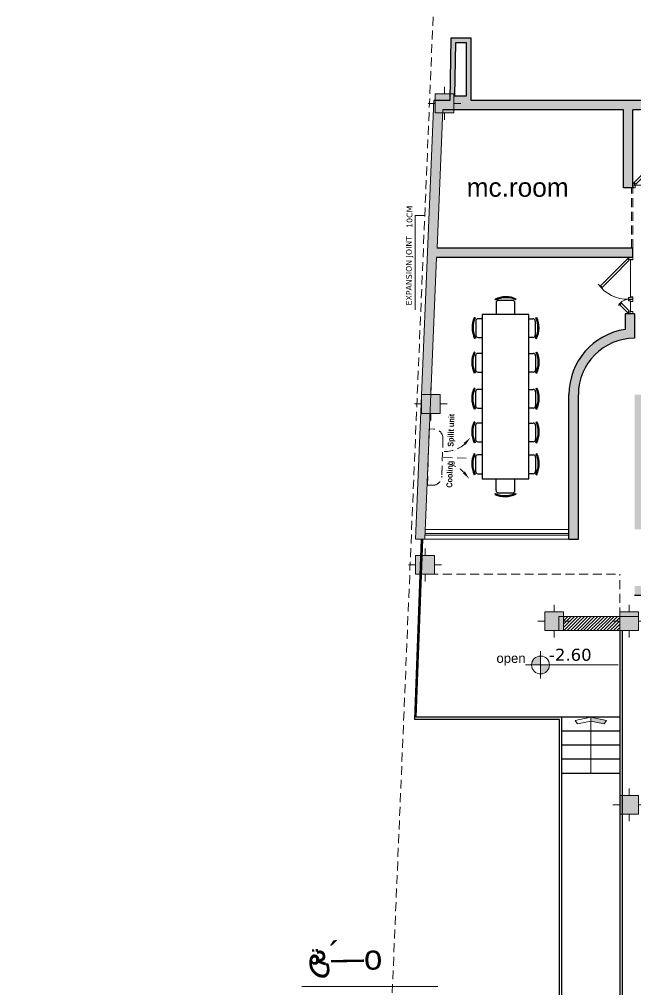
# Model space of a CAD drawing. Header units: inches. Extents: x 70 to 1974, y -315 to 363.
# Drawn here: x 1049.65 to 1062.76, y 220.05 to 240.7 of the extents above; entities that cross this region are included whole.
import ezdxf

# ---------------------------------------------------------------- set-up
doc = ezdxf.new("R2010")
doc.units = ezdxf.units.IN
doc.header["$MEASUREMENT"] = 0
doc.linetypes.add('DASHDOT', pattern=[1, 0.5, -0.25, 0, -0.25])
doc.linetypes.add('DASHED2', pattern=[9.525, 6.35, -3.175])
doc.layers.add('AX', color=7, linetype='Continuous', lineweight=18, true_color=0xb7ad8f)
for name, color, linetype in [('elev', 8, 'Continuous'), ('LNS', 55, 'Continuous'), ('TEXT', 252, 'Continuous')]:
    doc.layers.add(name, color=color, linetype=linetype)
for name, color, linetype, lineweight in [('FURN', 155, 'Continuous', 13), ('Furniture Movable', 8, 'Continuous', 9), ('hidden line', 252, 'Continuous', 5), ('LAYER1', 8, 'Continuous', 9), ('wall 2', 156, 'Continuous', 18)]:
    doc.layers.add(name, color=color, linetype=linetype, lineweight=lineweight)
doc.layers.add('PDF_stair-open-win', color=7, linetype='Continuous', true_color=0x6d6d6d)
doc.styles.add('FARSI', font='kamran.shx', dxfattribs={"height": 0.35})
doc.styles.add('Italic', font='italic.shx', dxfattribs={"height": 0.7})
doc.styles.get("Standard").update_dxf_attribs({"font": 'arial.ttf'})
doc.styles.add('STYLE7', font='verdana.ttf')

# ---------------------------------------------------------------- blocks, each defined once
blk = doc.blocks.new('k1')
at = {"true_color": 0x636466}
h = blk.add_hatch(color=251, dxfattribs=at)
h.dxf.hatch_style = 1
h.paths.add_polyline_path([(-461.085, -161.558), (-462.607, -161.558), (-462.607, -162.181), (-462.606, -162.181), (-462.606, -162.319), (-462.468, -162.319), (-462.468, -161.697), (-461.223, -161.697), (-461.223, -162.942), (-461.085, -162.942), (-461.085, -162.804)])
h.paths.add_polyline_path([(-460.393, -161.697), (-459.147, -161.697), (-459.147, -162.942), (-457.907, -162.942), (-457.907, -162.804), (-459.009, -162.804), (-459.009, -161.558), (-460.531, -161.558), (-460.531, -162.181), (-461.085, -162.181), (-461.085, -162.319), (-460.393, -162.319)])
h.paths.add_polyline_path([(-459.701, -162.319), (-459.147, -162.319), (-459.147, -162.181), (-459.839, -162.181), (-459.839, -162.804), (-461.085, -162.804), (-461.085, -162.942), (-459.701, -162.942)], flags=17)
h.paths.add_polyline_path([(-458.317, -161.697), (-457.072, -161.697), (-457.074, -162.263), (-457.004, -162.263), (-456.935, -162.263), (-456.934, -161.558), (-458.456, -161.558), (-458.456, -162.181), (-459.009, -162.181), (-459.009, -162.319), (-458.317, -162.319)])
h.paths.add_polyline_path([(-457.434, -165.015), (-453.66, -165.015), (-453.66, -164.564), (-457.434, -164.564)], flags=9)
h.paths.add_polyline_path([(-466.465, -178.781), (-469.762, -178.781), (-469.762, -178.172), (-466.465, -178.172)], flags=9)
h.paths.add_polyline_path([(-465.787, -177.119), (-468.343, -177.119), (-468.343, -176.346), (-465.787, -176.346)], flags=9)
h.paths.add_polyline_path([(-466.637, -172.259), (-468.426, -172.259), (-468.426, -171.585), (-466.637, -171.585)], flags=9)
h.paths.add_polyline_path([(-467.406, -174.793), (-469.156, -174.793), (-469.156, -174.365), (-467.406, -174.365)], flags=9)
h.paths.add_polyline_path([(-466.579, -173.49), (-469.33, -173.49), (-469.33, -173.025), (-466.579, -173.025)], flags=9)
h.paths.add_polyline_path([(-469.005, -195.618), (-468.537, -195.65), (-468.441, -195.11), (-468.909, -195.078)], flags=9)
h.paths.add_polyline_path([(-465.425, -183.209), (-468.854, -183.238), (-468.859, -182.668), (-465.43, -182.639)], flags=9)
h.paths.add_polyline_path([(-469.333, -170.528), (-465.139, -170.528), (-465.139, -170.027), (-469.333, -170.027)], flags=9)
h.paths.add_polyline_path([(-469.448, -194.832), (-468.98, -194.864), (-468.885, -194.324), (-469.353, -194.292)], flags=9)
h.paths.add_polyline_path([(-467.276, -194.857), (-468.719, -194.869), (-468.724, -194.262), (-467.281, -194.25)], flags=9)
h.paths.add_polyline_path([(-464.448, -194.845), (-465.653, -194.855), (-465.658, -194.285), (-464.453, -194.275)], flags=9)
h.paths.add_polyline_path([(-466.824, -194.816), (-465.8, -194.848), (-465.705, -194.308), (-466.728, -194.276)], flags=9)
h.paths.add_polyline_path([(-468.654, -184.454), (-467.979, -184.476), (-467.912, -184.093), (-468.587, -184.071)], flags=9)
h.paths.add_polyline_path([(-468, -184.223), (-467.911, -184.231), (-467.887, -184.09), (-467.976, -184.082)], flags=9)
h.paths.add_polyline_path([(-469.371, -184.115), (-469.307, -184.122), (-469.288, -184.012), (-469.352, -184.006)], flags=9)
h.paths.add_polyline_path([(-469.459, -184.446), (-469.356, -184.454), (-469.331, -184.31), (-469.434, -184.302)], flags=9)
h.paths.add_polyline_path([(-469.564, -184.394), (-468.642, -184.414), (-468.583, -184.073), (-469.505, -184.053)], flags=9)
h.paths.add_polyline_path([(-468.614, -183.839), (-467.939, -183.861), (-467.872, -183.478), (-468.547, -183.456)], flags=9)
h.paths.add_polyline_path([(-467.96, -183.589), (-467.871, -183.597), (-467.847, -183.457), (-467.936, -183.449)], flags=9)
h.paths.add_polyline_path([(-469.375, -183.503), (-469.311, -183.509), (-469.292, -183.4), (-469.356, -183.394)], flags=9)
h.paths.add_polyline_path([(-469.463, -183.833), (-469.36, -183.841), (-469.335, -183.698), (-469.438, -183.689)], flags=9)
h.paths.add_polyline_path([(-469.569, -183.781), (-468.647, -183.801), (-468.587, -183.46), (-469.509, -183.441)], flags=9)
h.paths.add_polyline_path([(-464.47, -193.071), (-466.41, -193.087), (-466.415, -192.487), (-464.475, -192.471)], flags=9)
h.paths.add_polyline_path([(-464.447, -179.89), (-467.444, -179.915), (-467.449, -179.322), (-464.452, -179.297)], flags=9)
h.paths.add_polyline_path([(-464.457, -175.972), (-466.684, -175.991), (-466.689, -175.398), (-464.462, -175.38)], flags=9)
h.paths.add_polyline_path([(-464.466, -178.776), (-466.548, -178.793), (-466.553, -178.186), (-464.471, -178.168)], flags=9)
h.paths.add_polyline_path([(-464.467, -174.852), (-466.289, -174.868), (-466.294, -174.275), (-464.472, -174.26)], flags=9)
h.paths.add_polyline_path([(-464.469, -173.535), (-466.471, -173.552), (-466.476, -172.975), (-464.474, -172.958)], flags=9)
h.paths.add_polyline_path([(-464.498, -172.095), (-465.535, -172.103), (-465.539, -171.676), (-464.502, -171.667)], flags=9)
h.paths.add_polyline_path([(-464.487, -190.979), (-466.521, -190.979), (-466.521, -190.484), (-464.487, -190.484)], flags=9)
h.paths.add_polyline_path([(-464.361, -186.558), (-469.835, -186.604), (-469.84, -186.027), (-464.366, -185.981)], flags=9)
h.paths.add_polyline_path([(-464.479, -192.028), (-465.421, -192.028), (-465.421, -191.448), (-464.479, -191.448)], flags=9)
h.paths.add_polyline_path([(-464.473, -195.619), (-466.413, -195.636), (-466.417, -195.111), (-464.477, -195.094)], flags=9)
h.paths.add_polyline_path([(-467.785, -195.763), (-468.37, -195.763), (-468.37, -194.968), (-467.785, -194.968)], flags=9)
h.paths.add_polyline_path([(-466.567, -185.632), (-467.581, -185.632), (-467.581, -185.165), (-466.567, -185.165)], flags=9)
h.paths.add_polyline_path([(-464.433, -185.577), (-466.211, -185.592), (-466.214, -185.194), (-464.436, -185.179)], flags=9)
h.paths.add_polyline_path([(-465.655, -185.081), (-469.009, -185.081), (-469.009, -184.609), (-465.655, -184.609)], flags=9)
h.paths.add_polyline_path([(-466.243, -184.431), (-467.91, -184.445), (-467.913, -184.085), (-466.246, -184.071)], flags=9)
h.paths.add_polyline_path([(-466.257, -183.784), (-467.535, -183.795), (-467.538, -183.396), (-466.26, -183.385)], flags=9)
h.paths.add_polyline_path([(-465.027, -184.329), (-465.448, -184.333), (-465.451, -183.978), (-465.03, -183.975)], flags=9)
h.paths.add_polyline_path([(-464.397, -183.897), (-466.05, -183.911), (-466.053, -183.556), (-464.4, -183.542)], flags=9)
h.paths.add_polyline_path([(-464.455, -185.063), (-465.647, -185.073), (-465.65, -184.685), (-464.458, -184.675)], flags=9)
h.paths.add_polyline_path([(-469.695, -185.033), (-469.026, -185.054), (-468.963, -184.701), (-469.632, -184.68)], flags=9)
h.paths.add_polyline_path([(-454.559, -188.448), (-454.609, -188.448), (-454.609, -188.3), (-454.559, -188.3)], flags=9)
h.paths.add_polyline_path([(-453.497, -188.538), (-454.55, -188.538), (-454.55, -188.141), (-453.497, -188.141)], flags=9)
h.paths.add_polyline_path([(-454.123, -187.412), (-454.172, -187.412), (-454.172, -187.264), (-454.123, -187.264)], flags=9)
h.paths.add_polyline_path([(-453.47, -187.519), (-454.105, -187.519), (-454.105, -187.094), (-453.47, -187.094)], flags=9)
h.paths.add_polyline_path([(-453.963, -180.209), (-454.012, -180.209), (-454.012, -180.061), (-453.963, -180.061)], flags=9)
h.paths.add_polyline_path([(-453.745, -181.06), (-453.794, -181.06), (-453.794, -180.912), (-453.745, -180.912)], flags=9)
h.paths.add_polyline_path([(-453.834, -182.003), (-453.884, -182.003), (-453.884, -181.855), (-453.834, -181.855)], flags=9)
h.paths.add_polyline_path([(-454.219, -183.852), (-454.268, -183.852), (-454.268, -183.704), (-454.219, -183.704)], flags=9)
h.paths.add_polyline_path([(-454.338, -184.728), (-454.387, -184.728), (-454.387, -184.58), (-454.338, -184.58)], flags=9)
h.paths.add_polyline_path([(-453.493, -186.542), (-454.175, -186.542), (-454.175, -186.117), (-453.493, -186.117)], flags=9)
h.paths.add_polyline_path([(-452.989, -187.483), (-453.545, -187.483), (-453.545, -187.14), (-452.989, -187.14)], flags=9)
h.paths.add_polyline_path([(-452.989, -186.498), (-453.545, -186.498), (-453.545, -186.156), (-452.989, -186.156)], flags=9)
h.paths.add_polyline_path([(-452.98, -184.832), (-454.348, -184.832), (-454.348, -184.383), (-452.98, -184.383)], flags=9)
h.paths.add_polyline_path([(-452.947, -184.051), (-454.226, -184.051), (-454.226, -183.507), (-452.947, -183.507)], flags=9)
h.paths.add_polyline_path([(-453.117, -182.105), (-453.809, -182.105), (-453.809, -181.68), (-453.117, -181.68)], flags=9)
h.paths.add_polyline_path([(-453.136, -181.174), (-453.742, -181.174), (-453.742, -180.729), (-453.136, -180.729)], flags=9)
h.paths.add_polyline_path([(-453.001, -180.322), (-453.938, -180.322), (-453.938, -179.872), (-453.001, -179.872)], flags=9)
h.paths.add_polyline_path([(-452.933, -173.263), (-456.203, -173.32), (-456.219, -172.388), (-452.949, -172.33)], flags=9)
h.paths.add_polyline_path([(-452.992, -185.417), (-454.046, -185.417), (-454.046, -185.149), (-452.992, -185.149)], flags=9)
h.paths.add_polyline_path([(-452.971, -185.96), (-453.9, -185.96), (-453.9, -185.69), (-452.971, -185.69)], flags=9)
h.paths.add_polyline_path([(-452.942, -190.734), (-453.686, -190.734), (-453.686, -190.43), (-452.942, -190.43)], flags=9)
h.paths.add_polyline_path([(-452.989, -188.532), (-453.545, -188.532), (-453.545, -188.19), (-452.989, -188.19)], flags=9)
h.paths.add_polyline_path([(-454.158, -186.432), (-454.208, -186.432), (-454.208, -186.285), (-454.158, -186.285)], flags=9)
h.paths.add_polyline_path([(-454.443, -190.804), (-455.494, -190.804), (-455.494, -190.392), (-454.443, -190.392)], flags=9)
h.paths.add_polyline_path([(-452.955, -190.156), (-453.705, -190.156), (-453.705, -189.834), (-452.955, -189.834)], flags=9)
h.paths.add_polyline_path([(-455.386, -190.139), (-454.579, -190.139), (-454.579, -189.861), (-455.386, -189.861)], flags=9)
h.paths.add_polyline_path([(-453.088, -175.658), (-455.011, -175.658), (-455.011, -175.326), (-453.088, -175.326)], flags=9)
h = blk.add_hatch(color=251, dxfattribs=at)
h.dxf.hatch_style = 1
h.paths.add_polyline_path([(-454.827, -165.571), (-455.45, -165.571), (-455.45, -165.709), (-454.827, -165.709)])
h.paths.add_polyline_path([(-454.689, -165.571), (-454.827, -165.571), (-454.827, -165.709), (-454.689, -165.709)])
h.paths.add_polyline_path([(-454.066, -165.571), (-454.689, -165.571), (-454.689, -165.709), (-454.204, -165.709), (-454.204, -166.955), (-454.827, -166.955), (-454.827, -167.646), (-454.689, -167.646), (-454.689, -167.093), (-454.066, -167.093)])
h.paths.add_polyline_path([(-454.689, -165.709), (-454.827, -165.709), (-454.827, -166.263), (-455.45, -166.263), (-455.45, -167.785), (-454.204, -167.785), (-454.204, -169.03), (-454.827, -169.03), (-454.827, -169.722), (-454.689, -169.722), (-454.689, -169.168), (-454.066, -169.168), (-454.066, -167.646), (-455.311, -167.646), (-455.311, -166.401), (-454.689, -166.401)])
h.paths.add_polyline_path([(-454.689, -167.785), (-454.827, -167.785), (-454.827, -168.338), (-455.45, -168.338), (-455.45, -169.722), (-455.311, -169.722), (-455.311, -168.477), (-454.689, -168.477)], flags=17)
h.paths.add_polyline_path([(-454.066, -169.722), (-455.45, -169.722), (-455.45, -169.86), (-454.204, -169.86), (-454.204, -171.105), (-454.827, -171.105), (-454.827, -171.797), (-454.689, -171.797), (-454.689, -171.244), (-454.066, -171.244)])
h.paths.add_polyline_path([(-458.689, -165.015), (-454.915, -165.015), (-454.915, -164.564), (-458.689, -164.564)], flags=9)
h.paths.add_polyline_path([(-467.609, -178.781), (-470.907, -178.781), (-470.907, -178.172), (-467.609, -178.172)], flags=9)
h.paths.add_polyline_path([(-466.931, -177.119), (-469.487, -177.119), (-469.487, -176.346), (-466.931, -176.346)], flags=9)
h.paths.add_polyline_path([(-467.782, -172.259), (-469.571, -172.259), (-469.571, -171.585), (-467.782, -171.585)], flags=9)
h.paths.add_polyline_path([(-468.551, -174.793), (-470.301, -174.793), (-470.301, -174.365), (-468.551, -174.365)], flags=9)
h.paths.add_polyline_path([(-467.724, -173.49), (-470.475, -173.49), (-470.475, -173.025), (-467.724, -173.025)], flags=9)
h.paths.add_polyline_path([(-470.15, -195.618), (-469.682, -195.65), (-469.586, -195.11), (-470.054, -195.078)], flags=9)
h.paths.add_polyline_path([(-466.57, -183.209), (-469.999, -183.238), (-470.004, -182.668), (-466.574, -182.639)], flags=9)
h.paths.add_polyline_path([(-470.478, -170.528), (-466.284, -170.528), (-466.284, -170.027), (-470.478, -170.027)], flags=9)
h.paths.add_polyline_path([(-470.593, -194.832), (-470.125, -194.864), (-470.03, -194.324), (-470.498, -194.292)], flags=9)
h.paths.add_polyline_path([(-468.421, -194.857), (-469.863, -194.869), (-469.868, -194.262), (-468.426, -194.25)], flags=9)
h.paths.add_polyline_path([(-465.593, -194.845), (-466.798, -194.855), (-466.803, -194.285), (-465.598, -194.275)], flags=9)
h.paths.add_polyline_path([(-467.968, -194.816), (-466.945, -194.848), (-466.85, -194.308), (-467.873, -194.276)], flags=9)
h.paths.add_polyline_path([(-469.799, -184.454), (-469.124, -184.476), (-469.057, -184.093), (-469.732, -184.071)], flags=9)
h.paths.add_polyline_path([(-469.145, -184.223), (-469.056, -184.231), (-469.032, -184.09), (-469.121, -184.082)], flags=9)
h.paths.add_polyline_path([(-470.516, -184.115), (-470.452, -184.122), (-470.433, -184.012), (-470.497, -184.006)], flags=9)
h.paths.add_polyline_path([(-470.604, -184.446), (-470.501, -184.454), (-470.476, -184.31), (-470.579, -184.302)], flags=9)
h.paths.add_polyline_path([(-470.709, -184.394), (-469.787, -184.414), (-469.728, -184.073), (-470.65, -184.053)], flags=9)
h.paths.add_polyline_path([(-469.759, -183.839), (-469.083, -183.861), (-469.017, -183.478), (-469.692, -183.456)], flags=9)
h.paths.add_polyline_path([(-469.105, -183.589), (-469.016, -183.597), (-468.991, -183.457), (-469.08, -183.449)], flags=9)
h.paths.add_polyline_path([(-470.52, -183.503), (-470.456, -183.509), (-470.437, -183.4), (-470.501, -183.394)], flags=9)
h.paths.add_polyline_path([(-470.608, -183.833), (-470.505, -183.841), (-470.48, -183.698), (-470.583, -183.689)], flags=9)
h.paths.add_polyline_path([(-470.714, -183.781), (-469.792, -183.801), (-469.732, -183.46), (-470.654, -183.441)], flags=9)
h.paths.add_polyline_path([(-465.615, -193.071), (-467.555, -193.087), (-467.56, -192.487), (-465.62, -192.471)], flags=9)
h.paths.add_polyline_path([(-465.592, -179.89), (-468.589, -179.915), (-468.594, -179.322), (-465.597, -179.297)], flags=9)
h.paths.add_polyline_path([(-465.602, -175.972), (-467.829, -175.991), (-467.834, -175.398), (-465.607, -175.38)], flags=9)
h.paths.add_polyline_path([(-465.611, -178.776), (-467.693, -178.793), (-467.698, -178.186), (-465.616, -178.168)], flags=9)
h.paths.add_polyline_path([(-465.611, -174.852), (-467.434, -174.868), (-467.439, -174.275), (-465.616, -174.26)], flags=9)
h.paths.add_polyline_path([(-465.613, -173.535), (-467.616, -173.552), (-467.621, -172.975), (-465.618, -172.958)], flags=9)
h.paths.add_polyline_path([(-465.643, -172.095), (-466.68, -172.103), (-466.684, -171.676), (-465.646, -171.667)], flags=9)
h.paths.add_polyline_path([(-465.632, -190.979), (-467.666, -190.979), (-467.666, -190.484), (-465.632, -190.484)], flags=9)
h.paths.add_polyline_path([(-465.506, -186.558), (-470.98, -186.604), (-470.985, -186.027), (-465.511, -185.981)], flags=9)
h.paths.add_polyline_path([(-465.624, -192.028), (-466.566, -192.028), (-466.566, -191.448), (-465.624, -191.448)], flags=9)
h.paths.add_polyline_path([(-465.618, -195.619), (-467.558, -195.636), (-467.562, -195.111), (-465.622, -195.094)], flags=9)
h.paths.add_polyline_path([(-468.93, -195.763), (-469.515, -195.763), (-469.515, -194.968), (-468.93, -194.968)], flags=9)
h.paths.add_polyline_path([(-467.711, -185.632), (-468.726, -185.632), (-468.726, -185.165), (-467.711, -185.165)], flags=9)
h.paths.add_polyline_path([(-465.577, -185.577), (-467.356, -185.592), (-467.359, -185.194), (-465.581, -185.179)], flags=9)
h.paths.add_polyline_path([(-466.799, -185.081), (-470.154, -185.081), (-470.154, -184.609), (-466.799, -184.609)], flags=9)
h.paths.add_polyline_path([(-467.388, -184.431), (-469.055, -184.445), (-469.058, -184.085), (-467.391, -184.071)], flags=9)
h.paths.add_polyline_path([(-467.401, -183.784), (-468.679, -183.795), (-468.683, -183.396), (-467.405, -183.385)], flags=9)
h.paths.add_polyline_path([(-466.172, -184.329), (-466.593, -184.333), (-466.596, -183.978), (-466.175, -183.975)], flags=9)
h.paths.add_polyline_path([(-465.542, -183.897), (-467.195, -183.911), (-467.198, -183.556), (-465.545, -183.542)], flags=9)
h.paths.add_polyline_path([(-465.6, -185.063), (-466.791, -185.073), (-466.795, -184.685), (-465.603, -184.675)], flags=9)
h.paths.add_polyline_path([(-470.839, -185.033), (-470.17, -185.054), (-470.108, -184.701), (-470.777, -184.68)], flags=9)
h.paths.add_polyline_path([(-455.704, -188.448), (-455.753, -188.448), (-455.753, -188.3), (-455.704, -188.3)], flags=9)
h.paths.add_polyline_path([(-454.642, -188.538), (-455.695, -188.538), (-455.695, -188.141), (-454.642, -188.141)], flags=9)
h.paths.add_polyline_path([(-455.268, -187.412), (-455.317, -187.412), (-455.317, -187.264), (-455.268, -187.264)], flags=9)
h.paths.add_polyline_path([(-454.615, -187.519), (-455.25, -187.519), (-455.25, -187.094), (-454.615, -187.094)], flags=9)
h.paths.add_polyline_path([(-455.108, -180.209), (-455.157, -180.209), (-455.157, -180.061), (-455.108, -180.061)], flags=9)
h.paths.add_polyline_path([(-454.89, -181.06), (-454.939, -181.06), (-454.939, -180.912), (-454.89, -180.912)], flags=9)
h.paths.add_polyline_path([(-454.979, -182.003), (-455.028, -182.003), (-455.028, -181.855), (-454.979, -181.855)], flags=9)
h.paths.add_polyline_path([(-455.364, -183.852), (-455.413, -183.852), (-455.413, -183.704), (-455.364, -183.704)], flags=9)
h.paths.add_polyline_path([(-455.483, -184.728), (-455.532, -184.728), (-455.532, -184.58), (-455.483, -184.58)], flags=9)
h.paths.add_polyline_path([(-454.638, -186.542), (-455.319, -186.542), (-455.319, -186.117), (-454.638, -186.117)], flags=9)
h.paths.add_polyline_path([(-454.134, -187.483), (-454.69, -187.483), (-454.69, -187.14), (-454.134, -187.14)], flags=9)
h.paths.add_polyline_path([(-454.134, -186.498), (-454.69, -186.498), (-454.69, -186.156), (-454.134, -186.156)], flags=9)
h.paths.add_polyline_path([(-454.125, -184.832), (-455.493, -184.832), (-455.493, -184.383), (-454.125, -184.383)], flags=9)
h.paths.add_polyline_path([(-454.092, -184.051), (-455.371, -184.051), (-455.371, -183.507), (-454.092, -183.507)], flags=9)
h.paths.add_polyline_path([(-454.262, -182.105), (-454.954, -182.105), (-454.954, -181.68), (-454.262, -181.68)], flags=9)
h.paths.add_polyline_path([(-454.281, -181.174), (-454.887, -181.174), (-454.887, -180.729), (-454.281, -180.729)], flags=9)
h.paths.add_polyline_path([(-454.146, -180.322), (-455.083, -180.322), (-455.083, -179.872), (-454.146, -179.872)], flags=9)
h.paths.add_polyline_path([(-454.078, -173.263), (-457.348, -173.32), (-457.364, -172.388), (-454.094, -172.33)], flags=9)
h.paths.add_polyline_path([(-454.137, -185.417), (-455.191, -185.417), (-455.191, -185.149), (-454.137, -185.149)], flags=9)
h.paths.add_polyline_path([(-454.116, -185.96), (-455.045, -185.96), (-455.045, -185.69), (-454.116, -185.69)], flags=9)
h.paths.add_polyline_path([(-454.087, -190.734), (-454.831, -190.734), (-454.831, -190.43), (-454.087, -190.43)], flags=9)
h.paths.add_polyline_path([(-454.134, -188.532), (-454.69, -188.532), (-454.69, -188.19), (-454.134, -188.19)], flags=9)
h.paths.add_polyline_path([(-455.303, -186.432), (-455.352, -186.432), (-455.352, -186.285), (-455.303, -186.285)], flags=9)
h.paths.add_polyline_path([(-455.588, -190.804), (-456.639, -190.804), (-456.639, -190.392), (-455.588, -190.392)], flags=9)
h.paths.add_polyline_path([(-454.1, -190.156), (-454.85, -190.156), (-454.85, -189.834), (-454.1, -189.834)], flags=9)
h.paths.add_polyline_path([(-456.531, -190.139), (-455.724, -190.139), (-455.724, -189.861), (-456.531, -189.861)], flags=9)
h.paths.add_polyline_path([(-454.233, -175.658), (-456.156, -175.658), (-456.156, -175.326), (-454.233, -175.326)], flags=9)
blk = doc.blocks.new('DBLDR120K')
at = {"linetype": 'Continuous'}
for p, q in [((-1.18, -0.096), (-1.186, -0.102)), ((-1.186, -0.102), (-0.995, -0.293)), ((-1.169, -0.107), (-1.18, -0.096)), ((-1.14, -0.078), (-1.169, -0.107)), ((-0.403, -0.42), (-0.06, -0.078)), ((-0.014, -0.102), (-0.368, -0.455)), ((-0.06, -0.078), (-0.031, -0.107)), ((-0.031, -0.107), (-0.02, -0.096)), ((-0.02, -0.096), (-0.014, -0.102)), ((-1, -0.276), (-0.971, -0.247)), ((-0.989, -0.287), (-1, -0.276)), ((-0.995, -0.293), (-0.989, -0.287)), ((-0.639, -0.657), (-0.403, -0.42)), ((-0.368, -0.455), (-0.615, -0.703)), ((-0.61, -0.686), (-0.639, -0.657)), ((-0.621, -0.697), (-0.61, -0.686)), ((-0.615, -0.703), (-0.621, -0.697))]:
    blk.add_line(p, q, dxfattribs=at)
for p, q in [((-1.152, -0.055), (-0.938, -0.055)), ((-1.14, -0.078), (-0.971, -0.247)), ((-0.048, -0.055), (-0.842, -0.055))]:
    blk.add_line(p, q)
for points in [[(-1.152, -0.055), (-1.152, 0), (-1.2, 0), (-1.2, -0.096), (-1.164, -0.096), (-1.164, -0.055)], [(-0.938, -0.055), (-0.938, 0), (-0.89, 0), (-0.89, -0.096), (-0.926, -0.096), (-0.926, -0.055)], [(-0.842, -0.055), (-0.842, 0), (-0.89, 0), (-0.89, -0.096), (-0.854, -0.096), (-0.854, -0.055)], [(-0.048, -0.055), (-0.048, 0), (0, 0), (0, -0.096), (-0.036, -0.096), (-0.036, -0.055)], [(-1.154, -0.053), (-1.154, -0.002), (-1.198, -0.002), (-1.198, -0.094), (-1.166, -0.094), (-1.166, -0.053)], [(-0.936, -0.053), (-0.936, -0.002), (-0.892, -0.002), (-0.892, -0.094), (-0.924, -0.094), (-0.924, -0.053)], [(-0.844, -0.053), (-0.844, -0.002), (-0.888, -0.002), (-0.888, -0.094), (-0.856, -0.094), (-0.856, -0.053)], [(-0.046, -0.053), (-0.046, -0.002), (-0.002, -0.002), (-0.002, -0.094), (-0.034, -0.094), (-0.034, -0.053)]]:
    blk.add_lwpolyline(points, close=True, dxfattribs=at)
for centre, radius, start, end in [((-1.665, -0.111), 0.776, 8.0415, 8.1907), ((-0.114, -0.111), 0.776, 171.8093, 171.9585), ((-1.154, -0.082), 0.264, 300.4974, 3.1415), ((-0.114, -0.111), 0.776, 178.9285, 233.9661)]:
    blk.add_arc(centre, radius, start, end)
blk = doc.blocks.new('sp')
at = {"layer": 'LAYER1', "color": 150, "linetype": 'DASHED2', "ltscale": 0.03}
blk.add_line((30.246, 9.76), (30.247, 9.206), dxfattribs=at)
blk.add_lwpolyline([(29.646, 10.084), (30.846, 10.085), (30.846, 9.985, -0.414214), (30.646, 9.785), (29.846, 9.784, -0.414214), (29.646, 9.984)], format="xyb", close=True, dxfattribs=at)
for centre, start, end in [((29.502, 9.747), 308.5691, 0.2465), ((30.99, 9.749), 179.9209, 231.5983)]:
    blk.add_arc(centre, 0.616, start, end, dxfattribs=at)
for points in [[(29.963, 9.295), (29.924, 9.34), (29.809, 9.201)], [(30.53, 9.296), (30.569, 9.341), (30.685, 9.202)]]:
    blk.add_solid(points, dxfattribs=at)
at = {"layer": 'LNS', "color": 150, "ltscale": 0.02, "insert": (29.607, 9.68), "char_height": 0.12315, "width": 1.62769, "attachment_point": 1, "style": 'Italic'}
blk.add_mtext('\\pt0.2463;{\\fImpact|b0|i0|c0|p34;Cooling       Spilit unit}', dxfattribs=at)
blk = doc.blocks.new('cod')
at = {"layer": 'wall 2'}
h = blk.add_hatch(color=256, dxfattribs=at)
h.dxf.hatch_style = 1
h.paths.add_polyline_path([(120.612, 30.988, 0.414214), (120.442, 30.818), (120.612, 30.818)])
h.paths.add_polyline_path([(120.612, 30.648, 0.414214), (120.782, 30.818), (120.612, 30.818)])
for p, q in [((120.612, 30.562), (120.612, 31.081)), ((120.326, 30.818), (122.09, 30.818))]:
    blk.add_line(p, q, dxfattribs=at)
blk.add_circle((120.612, 30.818), 0.17, dxfattribs=at)
blk = doc.blocks.new('Lunch12b')
for p, q in [((-1.653, 0.646), (-1.663, 0.665)), ((-1.54, 0.64), (-1.59, 0.64)), ((-1.29, 0.64), (-1.54, 0.64)), ((-1.221, 0.651), (-1.212, 0.671)), ((-0.975, 0.646), (-0.984, 0.665)), ((-0.862, 0.64), (-0.912, 0.64)), ((-0.612, 0.64), (-0.862, 0.64)), ((-0.542, 0.651), (-0.533, 0.671)), ((-0.257, 0.646), (-0.267, 0.665)), ((-0.144, 0.64), (-0.194, 0.64)), ((0.106, 0.64), (-0.144, 0.64)), ((0.175, 0.651), (0.185, 0.671)), ((0.51, 0.646), (0.5, 0.665)), ((0.623, 0.64), (0.573, 0.64)), ((0.873, 0.64), (0.623, 0.64)), ((0.942, 0.651), (0.952, 0.671)), ((1.248, 0.64), (1.238, 0.659)), ((1.361, 0.634), (1.311, 0.634)), ((1.611, 0.634), (1.361, 0.634)), ((1.68, 0.645), (1.689, 0.665)), ((1.75, 0.5), (-1.75, 0.5)), ((-1.75, 0.5), (-1.75, -0.5)), ((-1.64, 0.59), (-1.64, 0.5)), ((-1.24, 0.5), (-1.24, 0.59)), ((-0.962, 0.59), (-0.962, 0.5)), ((-0.562, 0.5), (-0.562, 0.59)), ((-0.244, 0.59), (-0.244, 0.5)), ((0.156, 0.5), (0.156, 0.59)), ((0.523, 0.59), (0.523, 0.5)), ((0.923, 0.5), (0.923, 0.59)), ((1.261, 0.584), (1.261, 0.5)), ((1.661, 0.5), (1.661, 0.584)), ((1.75, -0.5), (1.75, 0.5)), ((-2.061, 0.219), (-2.081, 0.229)), ((2.056, 0.213), (2.075, 0.223)), ((-2.05, 0.15), (-2.05, -0.1)), ((-2, 0.2), (-1.75, 0.2)), ((2, 0.2), (1.75, 0.2)), ((2.05, 0.1), (2.05, 0.15)), ((2.05, -0.15), (2.05, 0.1)), ((-2.05, -0.1), (-2.05, -0.15)), ((-2, -0.2), (-1.75, -0.2)), ((1.75, -0.2), (2, -0.2)), ((-2.056, -0.213), (-2.075, -0.223)), ((2.061, -0.219), (2.081, -0.229)), ((-1.75, -0.5), (1.75, -0.5)), ((-1.64, -0.59), (-1.64, -0.5)), ((-1.24, -0.5), (-1.24, -0.59)), ((-0.962, -0.59), (-0.962, -0.5)), ((-0.562, -0.5), (-0.562, -0.59)), ((-0.244, -0.59), (-0.244, -0.5)), ((0.156, -0.5), (0.156, -0.59)), ((0.523, -0.59), (0.523, -0.5)), ((0.923, -0.5), (0.923, -0.59)), ((1.261, -0.584), (1.261, -0.5)), ((1.661, -0.5), (1.661, -0.584)), ((-1.653, -0.646), (-1.663, -0.665)), ((-1.54, -0.64), (-1.59, -0.64)), ((-1.29, -0.64), (-1.54, -0.64)), ((-1.221, -0.651), (-1.212, -0.671)), ((-0.975, -0.646), (-0.984, -0.665)), ((-0.862, -0.64), (-0.912, -0.64)), ((-0.612, -0.64), (-0.862, -0.64)), ((-0.542, -0.651), (-0.533, -0.671)), ((-0.257, -0.646), (-0.267, -0.665)), ((-0.144, -0.64), (-0.194, -0.64)), ((0.106, -0.64), (-0.144, -0.64)), ((0.175, -0.651), (0.185, -0.671)), ((0.51, -0.646), (0.5, -0.665)), ((0.623, -0.64), (0.573, -0.64)), ((0.873, -0.64), (0.623, -0.64)), ((0.942, -0.651), (0.952, -0.671)), ((1.248, -0.64), (1.238, -0.659)), ((1.361, -0.634), (1.311, -0.634)), ((1.611, -0.634), (1.361, -0.634)), ((1.68, -0.645), (1.689, -0.665))]:
    blk.add_line(p, q)
for centre, radius, start, end in [((-1.432, 0.204), 0.516, 64.7423, 116.6459), ((-1.432, 0.204), 0.494, 64.7423, 116.6459), ((-1.59, 0.59), 0.05, 90, 180), ((-1.29, 0.59), 0.05, 0, 90), ((-0.753, 0.204), 0.516, 64.7423, 116.6459), ((-0.753, 0.204), 0.494, 64.7423, 116.6459), ((-0.912, 0.59), 0.05, 90, 180), ((-0.612, 0.59), 0.05, 0, 90), ((-0.035, 0.204), 0.516, 64.7423, 116.6459), ((-0.035, 0.204), 0.494, 64.7423, 116.6459), ((-0.194, 0.59), 0.05, 90, 180), ((0.106, 0.59), 0.05, 0, 90), ((0.732, 0.204), 0.516, 64.7423, 116.6459), ((0.732, 0.204), 0.494, 64.7423, 116.6459), ((0.573, 0.59), 0.05, 90, 180), ((0.873, 0.59), 0.05, 0, 90), ((1.469, 0.198), 0.516, 64.7423, 116.6459), ((1.469, 0.198), 0.494, 64.7423, 116.6459), ((1.311, 0.584), 0.05, 90, 180), ((1.611, 0.584), 0.05, 0, 90), ((-1.614, 0.009), 0.516, 154.7423, 206.6459), ((-1.614, 0.009), 0.494, 154.7423, 206.6459), ((1.614, -0.009), 0.494, 334.7423, 26.6459), ((1.614, -0.009), 0.516, 334.7423, 26.6459), ((-2, 0.15), 0.05, 90, 180), ((2, 0.15), 0.05, 0, 90), ((-2, -0.15), 0.05, 180, 270), ((2, -0.15), 0.05, 270, 0), ((-1.59, -0.59), 0.05, 180, 270), ((-1.29, -0.59), 0.05, 270, 0), ((-0.912, -0.59), 0.05, 180, 270), ((-0.612, -0.59), 0.05, 270, 0), ((-0.194, -0.59), 0.05, 180, 270), ((0.106, -0.59), 0.05, 270, 0), ((0.573, -0.59), 0.05, 180, 270), ((0.873, -0.59), 0.05, 270, 0), ((1.311, -0.584), 0.05, 180, 270), ((1.611, -0.584), 0.05, 270, 0), ((-1.432, -0.204), 0.516, 243.3541, 295.2577), ((-1.432, -0.204), 0.494, 243.3541, 295.2577), ((-0.753, -0.204), 0.516, 243.3541, 295.2577), ((-0.753, -0.204), 0.494, 243.3541, 295.2577), ((-0.035, -0.204), 0.516, 243.3541, 295.2577), ((-0.035, -0.204), 0.494, 243.3541, 295.2577), ((0.732, -0.204), 0.516, 243.3541, 295.2577), ((0.732, -0.204), 0.494, 243.3541, 295.2577), ((1.469, -0.198), 0.516, 243.3541, 295.2577), ((1.469, -0.198), 0.494, 243.3541, 295.2577)]:
    blk.add_arc(centre, radius, start, end)
blk = doc.blocks.new('AAAA')
at = {"layer": 'AX'}
h = blk.add_hatch(color=256, dxfattribs=at)
h.dxf.hatch_style = 1
h.paths.add_polyline_path([(0.7, 0.623), (0.3, 0.623), (0.3, 0.223), (0.7, 0.223)])
at = {"layer": 'AX', "linetype": 'DASHDOT'}
for p, q in [((0.5, 0.623), (0.5, 0.773)), ((0.3, 0.423), (0.15, 0.423)), ((0.7, 0.423), (0.85, 0.423)), ((0.5, 0.223), (0.5, 0.073))]:
    blk.add_line(p, q, dxfattribs=at)
at = {"layer": 'AX'}
blk.add_lwpolyline([(0.3, 0.223), (0.7, 0.223), (0.7, 0.623), (0.3, 0.623)], close=True, dxfattribs=at)
blk = doc.blocks.new('FLASH2')
at = {"linetype": 'Continuous'}
blk.add_hatch(color=0, dxfattribs=at).paths.add_polyline_path([(-0.084, 0), (0, 0), (-0.07, 0.332), (-0.144, 0.285)])
at = {"color": 0, "linetype": 'Continuous'}
for p, q in [((-0.07, 0.332), (-0.144, 0.285)), ((-0.084, 0), (-0.144, 0.285)), ((0, 0), (-0.07, 0.332)), ((-0.084, 0), (-0.144, -0.285)), ((-0.084, 0), (0, 0)), ((0, 0), (-0.07, -0.332)), ((-0.07, -0.332), (-0.144, -0.285))]:
    blk.add_line(p, q, dxfattribs=at)

msp = doc.modelspace()

# ---------------------------------------------------------------- hatches: boundary and pattern name
h = msp.add_hatch(color=156)
h.dxf.hatch_style = 1
h.paths.add_polyline_path([(1067.11117, 232.70622), (1065.54298, 232.7055), (1065.54307, 232.5055), (1065.55589, 232.50551), (1065.55589, 231.90675), (1065.95589, 231.90675), (1065.95589, 232.50569), (1067.11505, 232.50622)], flags=17)
h.paths.add_polyline_path([(1065.85589, 232.50565), (1065.85589, 232.00675), (1065.65589, 232.00675), (1065.65589, 232.50555)], flags=16)
h.paths.add_polyline_path([(1067.18988, 238.9704), (1059.27838, 238.9704), (1059.27838, 240.29817), (1058.84851, 240.29817), (1058.8255, 238.9704), (1058.48494, 238.9704), (1058.09356, 229.62897), (1058.2935, 229.62328), (1058.54505, 235.62733), (1062.52949, 235.62733), (1062.72949, 235.62733), (1062.72949, 235.82733), (1058.55343, 235.82733), (1058.67673, 238.7704), (1062.52949, 238.7704), (1062.52949, 237.11056), (1062.72949, 237.11056), (1062.72949, 238.7704), (1065.00454, 238.7704), (1065.00614, 238.54867), (1065.20614, 238.54867), (1065.20455, 238.7704), (1067.00459, 238.7704), (1067.01508, 237.31016), (1065.21009, 237.31016), (1065.21009, 237.44867), (1065.01404, 237.44867), (1065.01503, 237.31016), (1063.92948, 237.31017), (1063.92948, 237.11017), (1067.02587, 237.11016), (1067.19013, 228.62992), (1062.76527, 228.62992), (1062.76527, 228.42992), (1067.39404, 228.42992)])
h.paths.add_polyline_path([(1059.17838, 239.0704), (1058.92825, 239.0704), (1058.94584, 240.19817), (1059.17838, 240.19817)], flags=16)
h.paths.add_polyline_path([(1062.76459, 234.42733), (1062.56459, 234.42733), (1062.56459, 234.09229, 0.37268583), (1061.36527, 232.70675), (1061.36527, 229.62864), (1061.56527, 229.62864), (1061.56527, 232.70675, -0.41404864), (1062.76459, 233.90675)], flags=17)
h.paths.add_polyline_path([(1062.96527, 232.50675), (1063.95589, 232.50675), (1063.95589, 232.70675), (1062.76527, 232.70675), (1062.76527, 229.83787), (1063.26527, 229.83787), (1063.26527, 230.33787), (1064.35589, 230.33787), (1064.35589, 231.53749), (1064.25589, 231.53749), (1064.25589, 230.43787), (1062.96527, 230.43787)], flags=17)
h.paths.add_polyline_path([(1062.96527, 230.33787), (1063.16527, 230.33787), (1063.16527, 229.93787), (1062.96527, 229.93787)], flags=16)
at = {"layer": 'AX', "linetype": 'Continuous'}
h = msp.add_hatch(dxfattribs=at)
h.set_pattern_fill('ANSI31', color=256, scale=0.4)
h.set_pattern_definition([(45, (694.191386, 174.92575), (-0.035355339, 0.035355339), [])])
h.paths.add_polyline_path([(1062.44948, 227.67992), (1062.44948, 227.97992), (1061.24948, 227.97992), (1061.24948, 227.67992)])

# ---------------------------------------------------------------- linework, layer by layer
for p, q in [((1058.8255, 238.9704), (1058.48494, 238.9704)), ((1062.52949, 238.7704), (1058.67673, 238.7704)), ((1062.52949, 237.11056), (1062.52949, 238.7704)), ((1065.00454, 238.7704), (1062.72949, 238.7704)), ((1062.72949, 237.11016), (1062.72949, 238.7704)), ((1062.72949, 237.11056), (1062.52949, 237.11056)), ((1062.72949, 235.82733), (1058.55343, 235.82733)), ((1062.72949, 235.62733), (1062.72949, 235.82733)), ((1062.52949, 235.62733), (1058.54505, 235.62733)), ((1062.52949, 235.62733), (1062.52949, 235.62733)), ((1062.72949, 235.62733), (1062.52949, 235.62733)), ((1062.56459, 234.42733), (1062.56459, 234.09229)), ((1062.76459, 234.42733), (1062.56459, 234.42733)), ((1062.76459, 234.42733), (1062.76459, 233.90621)), ((1061.36527, 229.62864), (1061.36527, 232.70675)), ((1061.56527, 229.62864), (1061.56527, 232.70675)), ((1061.36527, 229.62864), (1061.56527, 229.62864))]:
    msp.add_line(p, q)
for points in [[(1059.27838, 238.9704), (1059.27838, 240.29817), (1058.84851, 240.29817), (1058.8255, 238.9704)], [(1062.76527, 228.42992), (1067.39404, 228.42992), (1067.18988, 238.9704), (1059.27838, 238.9704)]]:
    msp.add_lwpolyline(points)
msp.add_lwpolyline([(1059.17838, 240.19817), (1058.94584, 240.19817), (1058.92825, 239.0704), (1059.17838, 239.0704)], close=True)
for radius, start in [(1.4, 98.241153), (1.2, 90)]:
    msp.add_arc((1062.76527, 232.70675), radius, start, 180)
msp.add_lwpolyline([(1061.14948, 227.67992), (1062.84948, 227.67992), (1062.84948, 227.97992), (1061.14948, 227.97992)], close=True, dxfattribs=at)
at = {"layer": 'elev'}
for p, q in [((1058.2161, 229.62864), (1058.07111, 225.78519)), ((1058.24613, 229.62864), (1058.10337, 225.83519)), ((1062.44998, 227.67992), (1062.44998, 217.72157)), ((1062.49998, 227.67992), (1062.49998, 217.72157)), ((1061.16072, 225.78519), (1058.07111, 225.78519)), ((1061.21072, 225.83519), (1058.10337, 225.83519)), ((1061.16072, 217.72157), (1061.16072, 225.78519)), ((1061.21072, 217.72157), (1061.21072, 225.83519)), ((1062.44998, 225.83519), (1061.21072, 225.83519)), ((1062.44998, 225.53519), (1061.21072, 225.53519)), ((1062.44998, 225.23519), (1061.21072, 225.23519)), ((1062.44998, 224.93519), (1061.21072, 224.93519)), ((1062.44998, 224.63519), (1061.21072, 224.63519))]:
    msp.add_line(p, q, dxfattribs=at)
at = {"layer": 'Furniture Movable', "color": 0}
for p, q in [((1058.48494, 238.9704), (1058.09356, 229.62897)), ((1058.67673, 238.7704), (1058.55343, 235.82733)), ((1058.54505, 235.62733), (1058.2935, 229.62328)), ((1058.09356, 229.62897), (1058.2935, 229.62328))]:
    msp.add_line(p, q, dxfattribs=at)
at = {"layer": 'hidden line', "linetype": 'DASHED2', "ltscale": 0.03}
for p, q in [((1062.69949, 235.82733), (1062.69949, 237.11056)), ((1062.72949, 235.82733), (1062.72949, 237.11056))]:
    msp.add_line(p, q, dxfattribs=at)
at = {"layer": 'hidden line', "color": 251, "linetype": 'DASHED2', "ltscale": 0.03, "true_color": 0x636466}
for p in [(1058.0979, 228.87674), (1062.44948, 227.97992)]:
    msp.add_line(p, (1062.44948, 228.87674), dxfattribs=at)
msp.add_lwpolyline([(1049.74128, 184.79525), (1060.4572, 184.52711), (1067.80878, 184.49491), (1068.03177, 198.64355), (1068.04938, 199.76046), (1067.29655, 238.62692), (1069.19427, 238.70254), (1068.92962, 249.15004), (1058.83445, 249.46262), (1057.57819, 219.47823), (1051.21152, 218.82596), (1051.40715, 215.53176), (1050.41155, 215.43804), (1050.03701, 202.10177), (1049.65131, 184.7975)], dxfattribs=at)
at = {"layer": 'LAYER1', "linetype": 'ByBlock'}
for p, q in [((1058.08567, 234.51294), (1058.08567, 236.52155)), ((1058.08567, 236.52155), (1058.29226, 236.52155))]:
    msp.add_line(p, q, dxfattribs=at)
at = {"layer": 'LAYER1', "color": 156}
for p, q in [((1061.36527, 229.70864), (1058.29707, 229.70864)), ((1061.36527, 229.74864), (1058.29875, 229.74864)), ((1061.36527, 229.82864), (1058.3021, 229.82864)), ((1061.36527, 229.62864), (1058.24613, 229.62864)), ((1061.83035, 225.83519), (1061.83035, 224.63519))]:
    msp.add_line(p, q, dxfattribs=at)
at = {"layer": 'PDF_stair-open-win', "lineweight": 9}
msp.add_line((1055.67147, 220.09729), (1058.56798, 220.09729), dxfattribs=at)

# ---------------------------------------------------------------- block references
at = {"xscale": 2, "yscale": 2, "zscale": 2}
msp.add_blockref('k1', (1998.16483, 581.56474), dxfattribs=at)
at = {"rotation": 88.24454399255112}
msp.add_blockref('sp', (1067.52155, 200.83482), dxfattribs=at)
at = {"layer": 'AX', "linetype": 'Continuous'}
for p in [(1058.21217, 238.48757), (1057.92211, 232.08348), (1057.7975, 228.6535), (1060.54908, 227.45668), (1062.14908, 227.45668), (1062.14958, 223.54168)]:
    msp.add_blockref('AAAA', p, dxfattribs=at)
at = {"layer": 'elev', "rotation": 90}
msp.add_blockref('Lunch12b', (1060.01341, 232.66112), dxfattribs=at)
at = {"layer": 'FURN', "linetype": 'ByBlock', "xscale": -1}
for p, rotation in [((1063.92948, 237.11056), 179.9961675299966), ((1062.72949, 235.62733), 269.9961675299966)]:
    msp.add_blockref('DBLDR120K', p, dxfattribs=dict(at, rotation=rotation))
at = {"layer": 'LAYER1', "color": 156, "xscale": -1, "rotation": 269.9999999999985}
msp.add_blockref('FLASH2', (1061.83017, 225.83523), dxfattribs=at)
at = {"layer": 'wall 2', "xscale": 1.120000000000073, "yscale": 1.120000000000073, "zscale": 1.120000000000073}
msp.add_blockref('cod', (925.67431, 192.42933), dxfattribs=at)

# ---------------------------------------------------------------- texts
at = {"layer": 'elev', "attachment_point": 1}
for s, width, gutter_width, insert, char_height in [('mc.room', 4.1589387, 3.5, (1059.18549, 237.32119), 0.4), ('open', 2.041697, 1, (1059.81964, 227.18994), 0.2)]:
    msp.add_mtext_dynamic_manual_height_columns(s, width=width, gutter_width=gutter_width, heights=[0], dxfattribs=dict(at, insert=insert, char_height=char_height))
at = {"layer": 'LAYER1', "linetype": 'ByBlock', "style": 'STYLE7'}
msp.add_text('EXPANSION JOINT', height=0.1218747, rotation=90, dxfattribs=at).set_placement((1058.01535, 234.6031))
at = {"layer": 'LAYER1', "linetype": 'ByBlock', "insert": (1057.90543, 236.25778), "char_height": 0.121875, "attachment_point": 1, "rotation": 90, "style": 'STYLE7'}
msp.add_mtext_dynamic_manual_height_columns('10CM', width=0.2344465, gutter_width=1.75, heights=[0], dxfattribs=at)
at = {"layer": 'PDF_stair-open-win', "lineweight": 9, "style": 'FARSI', "text_generation_flag": 2}
for s, p in [('`ء', (1056.4656, 220.52167)), ('o—ق', (1057.39039, 220.45835))]:
    msp.add_text(s, height=0.525, rotation=1, dxfattribs=at).set_placement(p)
at = {"layer": 'TEXT', "linetype": 'Continuous', "ltscale": 0.03, "insert": (1060.93957, 227.29159), "char_height": 0.256, "attachment_point": 1, "style": 'STYLE7'}
msp.add_mtext_dynamic_manual_height_columns('-2.60', width=1.3677672, gutter_width=2.5, heights=[0], dxfattribs=at)

doc.saveas('drawing.dxf')
